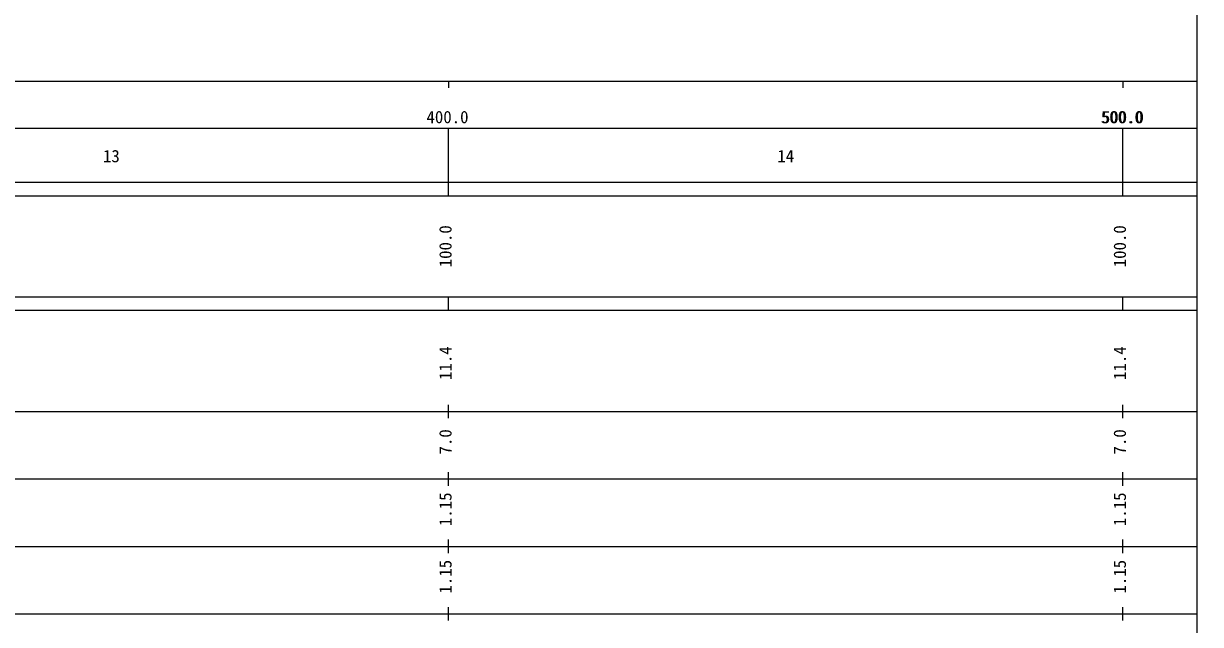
# Model space of a CAD drawing. Units: millimetres, scale not verified. Extents: x -377078869 to 1764138, y -966196011 to 380000.
# Drawn here: x 404977 to 579500, y 124422 to 213524 of the extents above; entities that cross this region are included whole.
import ezdxf
from ezdxf.enums import TextEntityAlignment as Align

# ---------------------------------------------------------------- set-up
doc = ezdxf.new("R2010")
doc.units = ezdxf.units.MM
doc.header["$LTSCALE"] = 1000
doc.layers.add('M-BGD', color=7, linetype='Continuous', lineweight=25)
doc.layers.add('M-TTL-BAND', color=7, linetype='Continuous', lineweight=25)
doc.styles.add('ＭＳ ゴシック', font='')
doc.styles.get('ＭＳ ゴシック').set_extended_font_data('MS Gothic')

msp = doc.modelspace()

# ---------------------------------------------------------------- linework, layer by layer
at = {"layer": 'M-BGD'}
msp.add_arc((-240862, -1685711), 2005000, 81.08185, 81.08185, dxfattribs=at)
at = {"layer": 'M-TTL-BAND'}
for p, q in [((579000, 20000), (579000, 370000)), ((40000, 205000), (579000, 205000)), ((468000, 205000), (468000, 204000)), ((568000, 205000), (568000, 204000)), ((68000, 198000), (579000, 198000)), ((468000, 188000), (468000, 198000)), ((568000, 188000), (568000, 198000)), ((40000, 190000), (579000, 190000)), ((40000, 188000), (579000, 188000)), ((40000, 173000), (579000, 173000)), ((468000, 171000), (468000, 173000)), ((568000, 171000), (568000, 173000)), ((40000, 171000), (579000, 171000)), ((40000, 156000), (579000, 156000)), ((468000, 155000), (468000, 157000)), ((568000, 155000), (568000, 157000)), ((468000, 145000), (468000, 147000)), ((568000, 145000), (568000, 147000)), ((46000, 146000), (579000, 146000)), ((468000, 135000), (468000, 137000)), ((568000, 135000), (568000, 137000)), ((52000, 136000), (579000, 136000)), ((46000, 126000), (579000, 126000)), ((468000, 125000), (468000, 127000)), ((568000, 125000), (568000, 127000))]:
    msp.add_line(p, q, dxfattribs=at)

# ---------------------------------------------------------------- texts
at = {"layer": 'M-TTL-BAND', "style": 'ＭＳ ゴシック'}
for s, p in [('400.0', (467844, 198195)), ('500.0', (567844, 198195)), ('500.0', (568000, 198195)), ('13', (418000, 192405)), ('14', (518000, 192405))]:
    msp.add_text(s, height=1833, dxfattribs=at).set_placement(p, align=Align.BOTTOM_CENTER)
for s, p in [('100.0', (469000, 180500)), ('100.0', (569000, 180500)), ('11.4', (469000, 163174)), ('11.4', (569000, 163174)), ('7.0', (469000, 151500)), ('7.0', (569000, 151500)), ('1.15', (469000, 141500)), ('1.15', (569000, 141500)), ('1.15', (469000, 131500)), ('1.15', (569000, 131500))]:
    msp.add_text(s, height=1833, rotation=90, dxfattribs=at).set_placement(p, align=Align.BOTTOM_CENTER)

doc.saveas('drawing.dxf')
